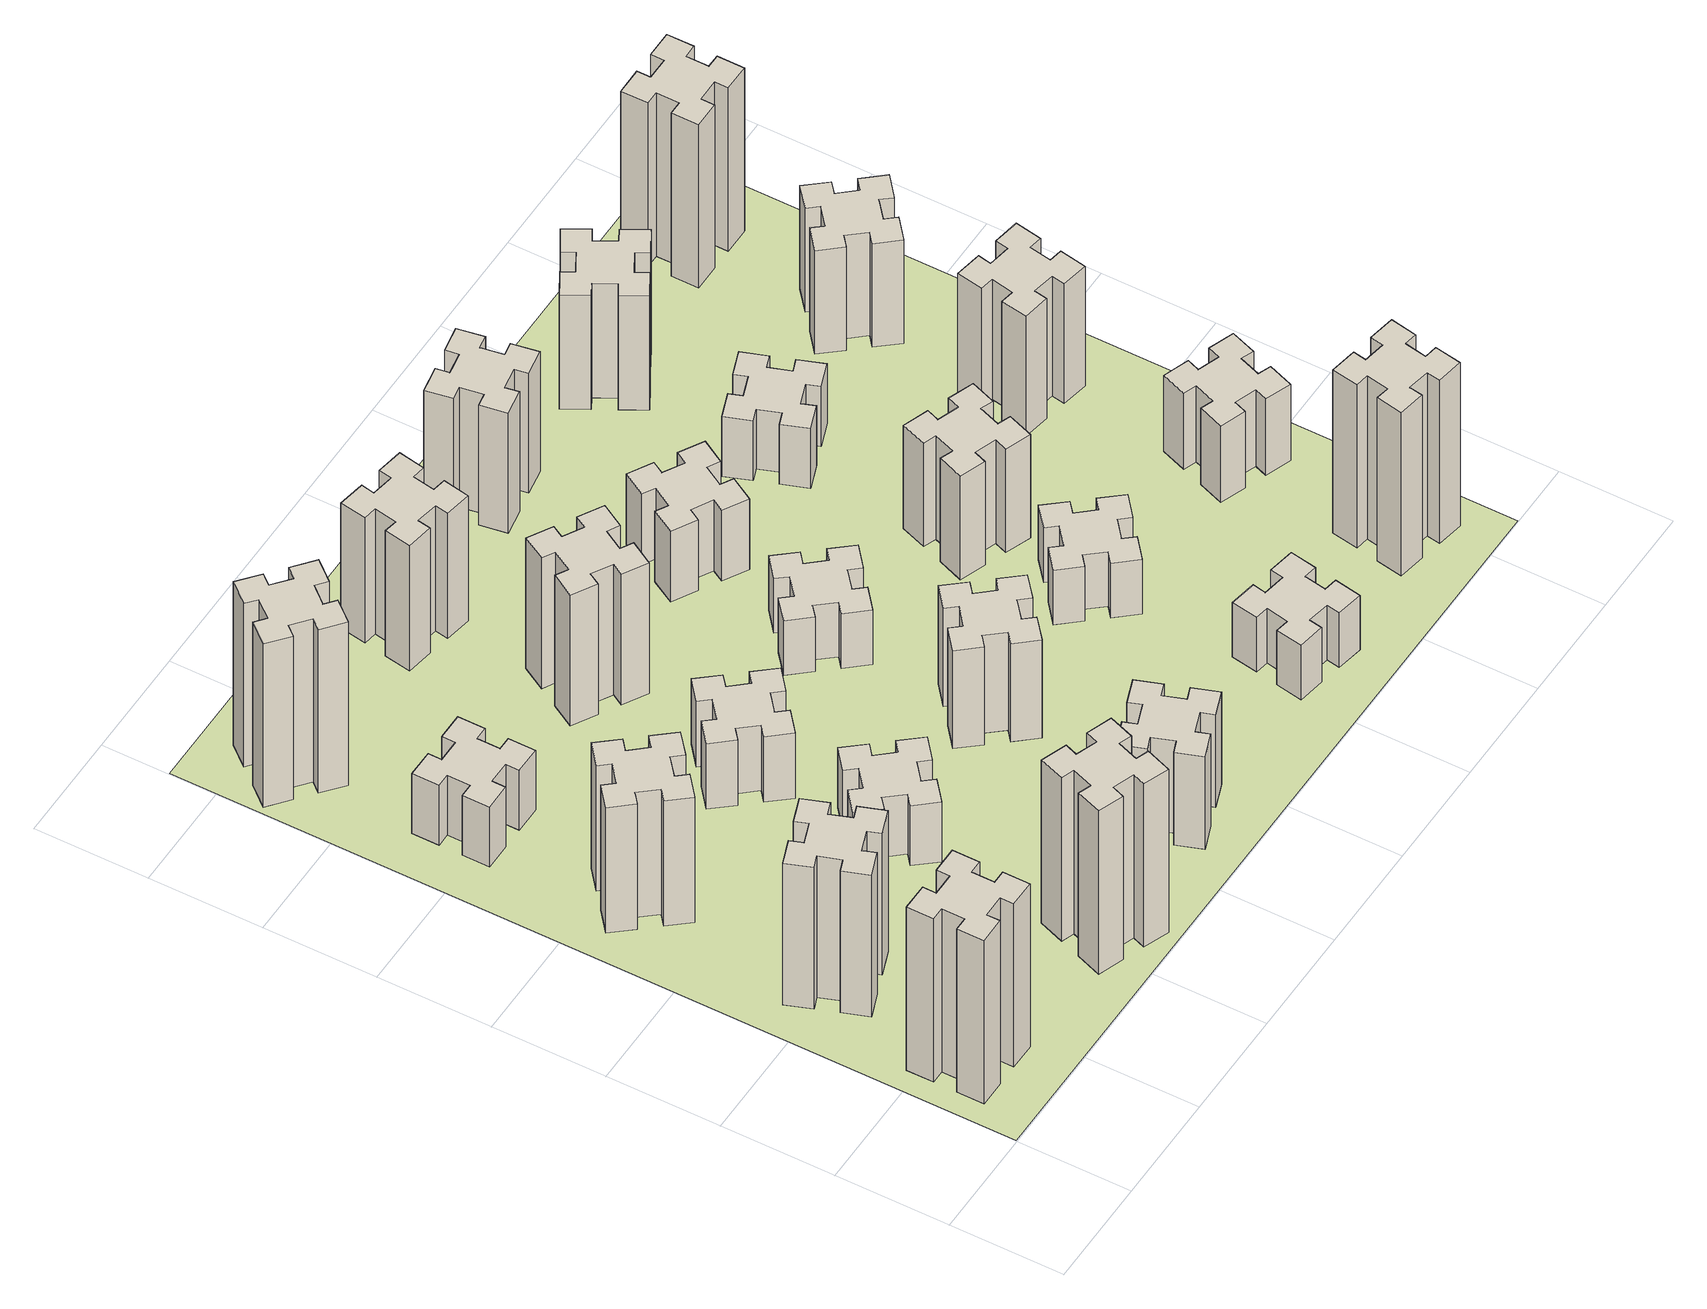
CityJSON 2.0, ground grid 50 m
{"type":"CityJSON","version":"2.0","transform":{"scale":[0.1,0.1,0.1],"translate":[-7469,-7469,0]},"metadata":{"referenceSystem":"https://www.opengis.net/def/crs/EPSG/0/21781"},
"CityObjects":{
"building1":{"type":"Building","attributes":{"class":"1000","function":"1000","usage":"1000","yearOfConstruction":2016,"roofType":"1000","measuredHeight":90,"storeysAboveGround":30,"storeysBelowGround":0},"geometry":[{"type":"Solid","lod":"1","boundaries":[[[[0,1,2,3,4,5,6,7,8,9,10,11,12,13,14,15,16,17,18,19]],[[17,16,20,21]],[[16,15,22,20]],[[15,14,23,22]],[[14,13,24,23]],[[13,12,25,24]],[[12,11,26,25]],[[11,10,27,26]],[[10,9,28,27]],[[9,8,29,28]],[[8,7,30,29]],[[7,6,31,30]],[[6,5,32,31]],[[5,4,33,32]],[[4,3,34,33]],[[3,2,35,34]],[[2,1,36,35]],[[1,0,37,36]],[[0,19,38,37]],[[19,18,39,38]],[[18,17,21,39]],[[24,25,26,27,28,29,30,31,32,33,34,35,36,37,38,39,21,20,22,23]]]]}]},
"building2":{"type":"Building","attributes":{"class":"1000","function":"1000","usage":"1000","yearOfConstruction":2016,"roofType":"1000","measuredHeight":78,"storeysAboveGround":30,"storeysBelowGround":0},"geometry":[{"type":"Solid","lod":"1","boundaries":[[[[40,41,42,43,44,45,46,47,48,49,50,51,52,53,54,55,56,57,58,59]],[[57,56,60,61]],[[56,55,62,60]],[[55,54,63,62]],[[54,53,64,63]],[[53,52,65,64]],[[52,51,66,65]],[[51,50,67,66]],[[50,49,68,67]],[[49,48,69,68]],[[48,47,70,69]],[[47,46,71,70]],[[46,45,72,71]],[[45,44,73,72]],[[44,43,74,73]],[[43,42,75,74]],[[42,41,76,75]],[[41,40,77,76]],[[40,59,78,77]],[[59,58,79,78]],[[58,57,61,79]],[[64,65,66,67,68,69,70,71,72,73,74,75,76,77,78,79,61,60,62,63]]]]}]},
"building3":{"type":"Building","attributes":{"class":"1000","function":"1000","usage":"1000","yearOfConstruction":2016,"roofType":"1000","measuredHeight":69,"storeysAboveGround":30,"storeysBelowGround":0},"geometry":[{"type":"Solid","lod":"1","boundaries":[[[[80,81,82,83,84,85,86,87,88,89,90,91,92,93,94,95,96,97,98,99]],[[97,96,100,101]],[[96,95,102,100]],[[95,94,103,102]],[[94,93,104,103]],[[93,92,105,104]],[[92,91,106,105]],[[91,90,107,106]],[[90,89,108,107]],[[89,88,109,108]],[[88,87,110,109]],[[87,86,111,110]],[[86,85,112,111]],[[85,84,113,112]],[[84,83,114,113]],[[83,82,115,114]],[[82,81,116,115]],[[81,80,117,116]],[[80,99,118,117]],[[99,98,119,118]],[[98,97,101,119]],[[104,105,106,107,108,109,110,111,112,113,114,115,116,117,118,119,101,100,102,103]]]]}]},
"building4":{"type":"Building","attributes":{"class":"1000","function":"1000","usage":"1000","yearOfConstruction":2016,"roofType":"1000","measuredHeight":33,"storeysAboveGround":30,"storeysBelowGround":0},"geometry":[{"type":"Solid","lod":"1","boundaries":[[[[120,121,122,123,124,125,126,127,128,129,130,131,132,133,134,135,136,137,138,139]],[[137,136,140,141]],[[136,135,142,140]],[[135,134,143,142]],[[134,133,144,143]],[[133,132,145,144]],[[132,131,146,145]],[[131,130,147,146]],[[130,129,148,147]],[[129,128,149,148]],[[128,127,150,149]],[[127,126,151,150]],[[126,125,152,151]],[[125,124,153,152]],[[124,123,154,153]],[[123,122,155,154]],[[122,121,156,155]],[[121,120,157,156]],[[120,139,158,157]],[[139,138,159,158]],[[138,137,141,159]],[[144,145,146,147,148,149,150,151,152,153,154,155,156,157,158,159,141,140,142,143]]]]}]},
"building5":{"type":"Building","attributes":{"class":"1000","function":"1000","usage":"1000","yearOfConstruction":2016,"roofType":"1000","measuredHeight":90,"storeysAboveGround":30,"storeysBelowGround":0},"geometry":[{"type":"Solid","lod":"1","boundaries":[[[[160,161,162,163,164,165,166,167,168,169,170,171,172,173,174,175,176,177,178,179]],[[177,176,180,181]],[[176,175,182,180]],[[175,174,183,182]],[[174,173,184,183]],[[173,172,185,184]],[[172,171,186,185]],[[171,170,187,186]],[[170,169,188,187]],[[169,168,189,188]],[[168,167,190,189]],[[167,166,191,190]],[[166,165,192,191]],[[165,164,193,192]],[[164,163,194,193]],[[163,162,195,194]],[[162,161,196,195]],[[161,160,197,196]],[[160,179,198,197]],[[179,178,199,198]],[[178,177,181,199]],[[184,185,186,187,188,189,190,191,192,193,194,195,196,197,198,199,181,180,182,183]]]]}]},
"building6":{"type":"Building","attributes":{"class":"1000","function":"1000","usage":"1000","yearOfConstruction":2016,"roofType":"1000","measuredHeight":90,"storeysAboveGround":30,"storeysBelowGround":0},"geometry":[{"type":"Solid","lod":"1","boundaries":[[[[200,201,202,203,204,205,206,207,208,209,210,211,212,213,214,215,216,217,218,219]],[[217,216,220,221]],[[216,215,222,220]],[[215,214,223,222]],[[214,213,224,223]],[[213,212,225,224]],[[212,211,226,225]],[[211,210,227,226]],[[210,209,228,227]],[[209,208,229,228]],[[208,207,230,229]],[[207,206,231,230]],[[206,205,232,231]],[[205,204,233,232]],[[204,203,234,233]],[[203,202,235,234]],[[202,201,236,235]],[[201,200,237,236]],[[200,219,238,237]],[[219,218,239,238]],[[218,217,221,239]],[[224,225,226,227,228,229,230,231,232,233,234,235,236,237,238,239,221,220,222,223]]]]}]},
"building7":{"type":"Building","attributes":{"class":"1000","function":"1000","usage":"1000","yearOfConstruction":2016,"roofType":"1000","measuredHeight":33,"storeysAboveGround":30,"storeysBelowGround":0},"geometry":[{"type":"Solid","lod":"1","boundaries":[[[[240,241,242,243,244,245,246,247,248,249,250,251,252,253,254,255,256,257,258,259]],[[257,256,260,261]],[[256,255,262,260]],[[255,254,263,262]],[[254,253,264,263]],[[253,252,265,264]],[[252,251,266,265]],[[251,250,267,266]],[[250,249,268,267]],[[249,248,269,268]],[[248,247,270,269]],[[247,246,271,270]],[[246,245,272,271]],[[245,244,273,272]],[[244,243,274,273]],[[243,242,275,274]],[[242,241,276,275]],[[241,240,277,276]],[[240,259,278,277]],[[259,258,279,278]],[[258,257,261,279]],[[264,265,266,267,268,269,270,271,272,273,274,275,276,277,278,279,261,260,262,263]]]]}]},
"building8":{"type":"Building","attributes":{"class":"1000","function":"1000","usage":"1000","yearOfConstruction":2016,"roofType":"1000","measuredHeight":36,"storeysAboveGround":30,"storeysBelowGround":0},"geometry":[{"type":"Solid","lod":"1","boundaries":[[[[280,281,282,283,284,285,286,287,288,289,290,291,292,293,294,295,296,297,298,299]],[[297,296,300,301]],[[296,295,302,300]],[[295,294,303,302]],[[294,293,304,303]],[[293,292,305,304]],[[292,291,306,305]],[[291,290,307,306]],[[290,289,308,307]],[[289,288,309,308]],[[288,287,310,309]],[[287,286,311,310]],[[286,285,312,311]],[[285,284,313,312]],[[284,283,314,313]],[[283,282,315,314]],[[282,281,316,315]],[[281,280,317,316]],[[280,299,318,317]],[[299,298,319,318]],[[298,297,301,319]],[[304,305,306,307,308,309,310,311,312,313,314,315,316,317,318,319,301,300,302,303]]]]}]},
"building9":{"type":"Building","attributes":{"class":"1000","function":"1000","usage":"1000","yearOfConstruction":2016,"roofType":"1000","measuredHeight":51,"storeysAboveGround":30,"storeysBelowGround":0},"geometry":[{"type":"Solid","lod":"1","boundaries":[[[[320,321,322,323,324,325,326,327,328,329,330,331,332,333,334,335,336,337,338,339]],[[337,336,340,341]],[[336,335,342,340]],[[335,334,343,342]],[[334,333,344,343]],[[333,332,345,344]],[[332,331,346,345]],[[331,330,347,346]],[[330,329,348,347]],[[329,328,349,348]],[[328,327,350,349]],[[327,326,351,350]],[[326,325,352,351]],[[325,324,353,352]],[[324,323,354,353]],[[323,322,355,354]],[[322,321,356,355]],[[321,320,357,356]],[[320,339,358,357]],[[339,338,359,358]],[[338,337,341,359]],[[344,345,346,347,348,349,350,351,352,353,354,355,356,357,358,359,341,340,342,343]]]]}]},
"building10":{"type":"Building","attributes":{"class":"1000","function":"1000","usage":"1000","yearOfConstruction":2016,"roofType":"1000","measuredHeight":72,"storeysAboveGround":30,"storeysBelowGround":0},"geometry":[{"type":"Solid","lod":"1","boundaries":[[[[360,361,362,363,364,365,366,367,368,369,370,371,372,373,374,375,376,377,378,379]],[[377,376,380,381]],[[376,375,382,380]],[[375,374,383,382]],[[374,373,384,383]],[[373,372,385,384]],[[372,371,386,385]],[[371,370,387,386]],[[370,369,388,387]],[[369,368,389,388]],[[368,367,390,389]],[[367,366,391,390]],[[366,365,392,391]],[[365,364,393,392]],[[364,363,394,393]],[[363,362,395,394]],[[362,361,396,395]],[[361,360,397,396]],[[360,379,398,397]],[[379,378,399,398]],[[378,377,381,399]],[[384,385,386,387,388,389,390,391,392,393,394,395,396,397,398,399,381,380,382,383]]]]}]},
"building11":{"type":"Building","attributes":{"class":"1000","function":"1000","usage":"1000","yearOfConstruction":2016,"roofType":"1000","measuredHeight":69,"storeysAboveGround":30,"storeysBelowGround":0},"geometry":[{"type":"Solid","lod":"1","boundaries":[[[[400,401,402,403,404,405,406,407,408,409,410,411,412,413,414,415,416,417,418,419]],[[417,416,420,421]],[[416,415,422,420]],[[415,414,423,422]],[[414,413,424,423]],[[413,412,425,424]],[[412,411,426,425]],[[411,410,427,426]],[[410,409,428,427]],[[409,408,429,428]],[[408,407,430,429]],[[407,406,431,430]],[[406,405,432,431]],[[405,404,433,432]],[[404,403,434,433]],[[403,402,435,434]],[[402,401,436,435]],[[401,400,437,436]],[[400,419,438,437]],[[419,418,439,438]],[[418,417,421,439]],[[424,425,426,427,428,429,430,431,432,433,434,435,436,437,438,439,421,420,422,423]]]]}]},
"building12":{"type":"Building","attributes":{"class":"1000","function":"1000","usage":"1000","yearOfConstruction":2016,"roofType":"1000","measuredHeight":54,"storeysAboveGround":30,"storeysBelowGround":0},"geometry":[{"type":"Solid","lod":"1","boundaries":[[[[440,441,442,443,444,445,446,447,448,449,450,451,452,453,454,455,456,457,458,459]],[[457,456,460,461]],[[456,455,462,460]],[[455,454,463,462]],[[454,453,464,463]],[[453,452,465,464]],[[452,451,466,465]],[[451,450,467,466]],[[450,449,468,467]],[[449,448,469,468]],[[448,447,470,469]],[[447,446,471,470]],[[446,445,472,471]],[[445,444,473,472]],[[444,443,474,473]],[[443,442,475,474]],[[442,441,476,475]],[[441,440,477,476]],[[440,459,478,477]],[[459,458,479,478]],[[458,457,461,479]],[[464,465,466,467,468,469,470,471,472,473,474,475,476,477,478,479,461,460,462,463]]]]}]},
"building13":{"type":"Building","attributes":{"class":"1000","function":"1000","usage":"1000","yearOfConstruction":2016,"roofType":"1000","measuredHeight":30,"storeysAboveGround":30,"storeysBelowGround":0},"geometry":[{"type":"Solid","lod":"1","boundaries":[[[[480,481,482,483,484,485,486,487,488,489,490,491,492,493,494,495,496,497,498,499]],[[497,496,500,501]],[[496,495,502,500]],[[495,494,503,502]],[[494,493,504,503]],[[493,492,505,504]],[[492,491,506,505]],[[491,490,507,506]],[[490,489,508,507]],[[489,488,509,508]],[[488,487,510,509]],[[487,486,511,510]],[[486,485,512,511]],[[485,484,513,512]],[[484,483,514,513]],[[483,482,515,514]],[[482,481,516,515]],[[481,480,517,516]],[[480,499,518,517]],[[499,498,519,518]],[[498,497,501,519]],[[504,505,506,507,508,509,510,511,512,513,514,515,516,517,518,519,501,500,502,503]]]]}]},
"building14":{"type":"Building","attributes":{"class":"1000","function":"1000","usage":"1000","yearOfConstruction":2016,"roofType":"1000","measuredHeight":39,"storeysAboveGround":30,"storeysBelowGround":0},"geometry":[{"type":"Solid","lod":"1","boundaries":[[[[520,521,522,523,524,525,526,527,528,529,530,531,532,533,534,535,536,537,538,539]],[[537,536,540,541]],[[536,535,542,540]],[[535,534,543,542]],[[534,533,544,543]],[[533,532,545,544]],[[532,531,546,545]],[[531,530,547,546]],[[530,529,548,547]],[[529,528,549,548]],[[528,527,550,549]],[[527,526,551,550]],[[526,525,552,551]],[[525,524,553,552]],[[524,523,554,553]],[[523,522,555,554]],[[522,521,556,555]],[[521,520,557,556]],[[520,539,558,557]],[[539,538,559,558]],[[538,537,541,559]],[[544,545,546,547,548,549,550,551,552,553,554,555,556,557,558,559,541,540,542,543]]]]}]},
"building15":{"type":"Building","attributes":{"class":"1000","function":"1000","usage":"1000","yearOfConstruction":2016,"roofType":"1000","measuredHeight":30,"storeysAboveGround":30,"storeysBelowGround":0},"geometry":[{"type":"Solid","lod":"1","boundaries":[[[[560,561,562,563,564,565,566,567,568,569,570,571,572,573,574,575,576,577,578,579]],[[577,576,580,581]],[[576,575,582,580]],[[575,574,583,582]],[[574,573,584,583]],[[573,572,585,584]],[[572,571,586,585]],[[571,570,587,586]],[[570,569,588,587]],[[569,568,589,588]],[[568,567,590,589]],[[567,566,591,590]],[[566,565,592,591]],[[565,564,593,592]],[[564,563,594,593]],[[563,562,595,594]],[[562,561,596,595]],[[561,560,597,596]],[[560,579,598,597]],[[579,578,599,598]],[[578,577,581,599]],[[584,585,586,587,588,589,590,591,592,593,594,595,596,597,598,599,581,580,582,583]]]]}]},
"building16":{"type":"Building","attributes":{"class":"1000","function":"1000","usage":"1000","yearOfConstruction":2016,"roofType":"1000","measuredHeight":66,"storeysAboveGround":30,"storeysBelowGround":0},"geometry":[{"type":"Solid","lod":"1","boundaries":[[[[600,601,602,603,604,605,606,607,608,609,610,611,612,613,614,615,616,617,618,619]],[[617,616,620,621]],[[616,615,622,620]],[[615,614,623,622]],[[614,613,624,623]],[[613,612,625,624]],[[612,611,626,625]],[[611,610,627,626]],[[610,609,628,627]],[[609,608,629,628]],[[608,607,630,629]],[[607,606,631,630]],[[606,605,632,631]],[[605,604,633,632]],[[604,603,634,633]],[[603,602,635,634]],[[602,601,636,635]],[[601,600,637,636]],[[600,619,638,637]],[[619,618,639,638]],[[618,617,621,639]],[[624,625,626,627,628,629,630,631,632,633,634,635,636,637,638,639,621,620,622,623]]]]}]},
"building17":{"type":"Building","attributes":{"class":"1000","function":"1000","usage":"1000","yearOfConstruction":2016,"roofType":"1000","measuredHeight":30,"storeysAboveGround":30,"storeysBelowGround":0},"geometry":[{"type":"Solid","lod":"1","boundaries":[[[[640,641,642,643,644,645,646,647,648,649,650,651,652,653,654,655,656,657,658,659]],[[657,656,660,661]],[[656,655,662,660]],[[655,654,663,662]],[[654,653,664,663]],[[653,652,665,664]],[[652,651,666,665]],[[651,650,667,666]],[[650,649,668,667]],[[649,648,669,668]],[[648,647,670,669]],[[647,646,671,670]],[[646,645,672,671]],[[645,644,673,672]],[[644,643,674,673]],[[643,642,675,674]],[[642,641,676,675]],[[641,640,677,676]],[[640,659,678,677]],[[659,658,679,678]],[[658,657,661,679]],[[664,665,666,667,668,669,670,671,672,673,674,675,676,677,678,679,661,660,662,663]]]]}]},
"building18":{"type":"Building","attributes":{"class":"1000","function":"1000","usage":"1000","yearOfConstruction":2016,"roofType":"1000","measuredHeight":57,"storeysAboveGround":30,"storeysBelowGround":0},"geometry":[{"type":"Solid","lod":"1","boundaries":[[[[680,681,682,683,684,685,686,687,688,689,690,691,692,693,694,695,696,697,698,699]],[[697,696,700,701]],[[696,695,702,700]],[[695,694,703,702]],[[694,693,704,703]],[[693,692,705,704]],[[692,691,706,705]],[[691,690,707,706]],[[690,689,708,707]],[[689,688,709,708]],[[688,687,710,709]],[[687,686,711,710]],[[686,685,712,711]],[[685,684,713,712]],[[684,683,714,713]],[[683,682,715,714]],[[682,681,716,715]],[[681,680,717,716]],[[680,699,718,717]],[[699,698,719,718]],[[698,697,701,719]],[[704,705,706,707,708,709,710,711,712,713,714,715,716,717,718,719,701,700,702,703]]]]}]},
"building19":{"type":"Building","attributes":{"class":"1000","function":"1000","usage":"1000","yearOfConstruction":2016,"roofType":"1000","measuredHeight":33,"storeysAboveGround":30,"storeysBelowGround":0},"geometry":[{"type":"Solid","lod":"1","boundaries":[[[[720,721,722,723,724,725,726,727,728,729,730,731,732,733,734,735,736,737,738,739]],[[737,736,740,741]],[[736,735,742,740]],[[735,734,743,742]],[[734,733,744,743]],[[733,732,745,744]],[[732,731,746,745]],[[731,730,747,746]],[[730,729,748,747]],[[729,728,749,748]],[[728,727,750,749]],[[727,726,751,750]],[[726,725,752,751]],[[725,724,753,752]],[[724,723,754,753]],[[723,722,755,754]],[[722,721,756,755]],[[721,720,757,756]],[[720,739,758,757]],[[739,738,759,758]],[[738,737,741,759]],[[744,745,746,747,748,749,750,751,752,753,754,755,756,757,758,759,741,740,742,743]]]]}]},
"building20":{"type":"Building","attributes":{"class":"1000","function":"1000","usage":"1000","yearOfConstruction":2016,"roofType":"1000","measuredHeight":90,"storeysAboveGround":30,"storeysBelowGround":0},"geometry":[{"type":"Solid","lod":"1","boundaries":[[[[760,761,762,763,764,765,766,767,768,769,770,771,772,773,774,775,776,777,778,779]],[[777,776,780,781]],[[776,775,782,780]],[[775,774,783,782]],[[774,773,784,783]],[[773,772,785,784]],[[772,771,786,785]],[[771,770,787,786]],[[770,769,788,787]],[[769,768,789,788]],[[768,767,790,789]],[[767,766,791,790]],[[766,765,792,791]],[[765,764,793,792]],[[764,763,794,793]],[[763,762,795,794]],[[762,761,796,795]],[[761,760,797,796]],[[760,779,798,797]],[[779,778,799,798]],[[778,777,781,799]],[[784,785,786,787,788,789,790,791,792,793,794,795,796,797,798,799,781,780,782,783]]]]}]},
"building21":{"type":"Building","attributes":{"class":"1000","function":"1000","usage":"1000","yearOfConstruction":2016,"roofType":"1000","measuredHeight":63,"storeysAboveGround":30,"storeysBelowGround":0},"geometry":[{"type":"Solid","lod":"1","boundaries":[[[[800,801,802,803,804,805,806,807,808,809,810,811,812,813,814,815,816,817,818,819]],[[817,816,820,821]],[[816,815,822,820]],[[815,814,823,822]],[[814,813,824,823]],[[813,812,825,824]],[[812,811,826,825]],[[811,810,827,826]],[[810,809,828,827]],[[809,808,829,828]],[[808,807,830,829]],[[807,806,831,830]],[[806,805,832,831]],[[805,804,833,832]],[[804,803,834,833]],[[803,802,835,834]],[[802,801,836,835]],[[801,800,837,836]],[[800,819,838,837]],[[819,818,839,838]],[[818,817,821,839]],[[824,825,826,827,828,829,830,831,832,833,834,835,836,837,838,839,821,820,822,823]]]]}]},
"building22":{"type":"Building","attributes":{"class":"1000","function":"1000","usage":"1000","yearOfConstruction":2016,"roofType":"1000","measuredHeight":42,"storeysAboveGround":30,"storeysBelowGround":0},"geometry":[{"type":"Solid","lod":"1","boundaries":[[[[840,841,842,843,844,845,846,847,848,849,850,851,852,853,854,855,856,857,858,859]],[[857,856,860,861]],[[856,855,862,860]],[[855,854,863,862]],[[854,853,864,863]],[[853,852,865,864]],[[852,851,866,865]],[[851,850,867,866]],[[850,849,868,867]],[[849,848,869,868]],[[848,847,870,869]],[[847,846,871,870]],[[846,845,872,871]],[[845,844,873,872]],[[844,843,874,873]],[[843,842,875,874]],[[842,841,876,875]],[[841,840,877,876]],[[840,859,878,877]],[[859,858,879,878]],[[858,857,861,879]],[[864,865,866,867,868,869,870,871,872,873,874,875,876,877,878,879,861,860,862,863]]]]}]},
"building23":{"type":"Building","attributes":{"class":"1000","function":"1000","usage":"1000","yearOfConstruction":2016,"roofType":"1000","measuredHeight":66,"storeysAboveGround":30,"storeysBelowGround":0},"geometry":[{"type":"Solid","lod":"1","boundaries":[[[[880,881,882,883,884,885,886,887,888,889,890,891,892,893,894,895,896,897,898,899]],[[897,896,900,901]],[[896,895,902,900]],[[895,894,903,902]],[[894,893,904,903]],[[893,892,905,904]],[[892,891,906,905]],[[891,890,907,906]],[[890,889,908,907]],[[889,888,909,908]],[[888,887,910,909]],[[887,886,911,910]],[[886,885,912,911]],[[885,884,913,912]],[[884,883,914,913]],[[883,882,915,914]],[[882,881,916,915]],[[881,880,917,916]],[[880,899,918,917]],[[899,898,919,918]],[[898,897,901,919]],[[904,905,906,907,908,909,910,911,912,913,914,915,916,917,918,919,901,900,902,903]]]]}]},
"building24":{"type":"Building","attributes":{"class":"1000","function":"1000","usage":"1000","yearOfConstruction":2016,"roofType":"1000","measuredHeight":57,"storeysAboveGround":30,"storeysBelowGround":0},"geometry":[{"type":"Solid","lod":"1","boundaries":[[[[920,921,922,923,924,925,926,927,928,929,930,931,932,933,934,935,936,937,938,939]],[[937,936,940,941]],[[936,935,942,940]],[[935,934,943,942]],[[934,933,944,943]],[[933,932,945,944]],[[932,931,946,945]],[[931,930,947,946]],[[930,929,948,947]],[[929,928,949,948]],[[928,927,950,949]],[[927,926,951,950]],[[926,925,952,951]],[[925,924,953,952]],[[924,923,954,953]],[[923,922,955,954]],[[922,921,956,955]],[[921,920,957,956]],[[920,939,958,957]],[[939,938,959,958]],[[938,937,941,959]],[[944,945,946,947,948,949,950,951,952,953,954,955,956,957,958,959,941,940,942,943]]]]}]},
"building25":{"type":"Building","attributes":{"class":"1000","function":"1000","usage":"1000","yearOfConstruction":2016,"roofType":"1000","measuredHeight":90,"storeysAboveGround":30,"storeysBelowGround":0},"geometry":[{"type":"Solid","lod":"1","boundaries":[[[[960,961,962,963,964,965,966,967,968,969,970,971,972,973,974,975,976,977,978,979]],[[977,976,980,981]],[[976,975,982,980]],[[975,974,983,982]],[[974,973,984,983]],[[973,972,985,984]],[[972,971,986,985]],[[971,970,987,986]],[[970,969,988,987]],[[969,968,989,988]],[[968,967,990,989]],[[967,966,991,990]],[[966,965,992,991]],[[965,964,993,992]],[[964,963,994,993]],[[963,962,995,994]],[[962,961,996,995]],[[961,960,997,996]],[[960,979,998,997]],[[979,978,999,998]],[[978,977,981,999]],[[984,985,986,987,988,989,990,991,992,993,994,995,996,997,998,999,981,980,982,983]]]]}]},
"landuse1":{"type":"LandUse","attributes":{"name":"plot1","function":"1010"},"geometry":[{"type":"MultiSurface","lod":"1","boundaries":[[[1000,1001,1002,1003]]]}]}
},
"vertices":[
[165,425,0],[165,325,0],[105,325,0],[105,205,0],[225,205,0],[225,265,0],[325,265,0],[325,205,0],[445,205,0],[445,325,0],[385,325,0],[385,425,0],[445,425,0],[445,545,0],[325,545,0],[325,485,0],[225,485,0],[225,545,0],[105,545,0],[105,425,0],[225,485,900],[225,545,900],[325,485,900],[325,545,900],[445,545,900],[445,425,900],[385,425,900],[385,325,900],[445,325,900],[445,205,900],[325,205,900],[325,265,900],[225,265,900],[225,205,900],[105,205,900],[105,325,900],[165,325,900],[165,425,900],[105,425,900],[105,545,900],
[255,1025,0],[289,931,0],[233,910,0],[274,797,0],[387,839,0],[366,895,0],[460,929,0],[480,873,0],[593,914,0],[552,1027,0],[496,1006,0],[462,1100,0],[518,1120,0],[477,1233,0],[364,1192,0],[385,1136,0],[291,1102,0],[270,1158,0],[157,1117,0],[199,1004,0],[291,1102,780],[270,1158,780],[385,1136,780],[364,1192,780],[477,1233,780],[518,1120,780],[462,1100,780],[496,1006,780],[552,1027,780],[593,914,780],[480,873,780],[460,929,780],[366,895,780],[387,839,780],[274,797,780],[233,910,780],[289,931,780],[255,1025,780],[199,1004,780],[157,1117,780],
[492,1888,0],[427,1964,0],[473,2003,0],[396,2095,0],[304,2018,0],[343,1972,0],[266,1907,0],[228,1953,0],[136,1876,0],[213,1784,0],[259,1823,0],[323,1746,0],[277,1708,0],[354,1616,0],[446,1693,0],[408,1739,0],[484,1803,0],[523,1757,0],[615,1834,0],[538,1926,0],[484,1803,690],[523,1757,690],[408,1739,690],[446,1693,690],[354,1616,690],[277,1708,690],[323,1746,690],[259,1823,690],[213,1784,690],[136,1876,690],[228,1953,690],[266,1907,690],[343,1972,690],[304,2018,690],[396,2095,690],[473,2003,690],[427,1964,690],[492,1888,690],[538,1926,690],[615,1834,690],
[485,2545,0],[485,2645,0],[545,2645,0],[545,2765,0],[425,2765,0],[425,2705,0],[325,2705,0],[325,2765,0],[205,2765,0],[205,2645,0],[265,2645,0],[265,2545,0],[205,2545,0],[205,2425,0],[325,2425,0],[325,2485,0],[425,2485,0],[425,2425,0],[545,2425,0],[545,2545,0],[425,2485,330],[425,2425,330],[325,2485,330],[325,2425,330],[205,2425,330],[205,2545,330],[265,2545,330],[265,2645,330],[205,2645,330],[205,2765,330],[325,2765,330],[325,2705,330],[425,2705,330],[425,2765,330],[545,2765,330],[545,2645,330],[485,2645,330],[485,2545,330],[545,2545,330],[545,2425,330],
[1029,360,0],[995,266,0],[939,287,0],[897,174,0],[1010,133,0],[1031,189,0],[1125,155,0],[1104,99,0],[1217,57,0],[1258,170,0],[1202,191,0],[1236,285,0],[1292,264,0],[1333,377,0],[1220,418,0],[1200,362,0],[1106,396,0],[1127,452,0],[1014,493,0],[973,380,0],[1106,396,900],[1127,452,900],[1200,362,900],[1220,418,900],[1333,377,900],[1292,264,900],[1236,285,900],[1202,191,900],[1258,170,900],[1217,57,900],[1104,99,900],[1125,155,900],[1031,189,900],[1010,133,900],[897,174,900],[939,287,900],[995,266,900],[1029,360,900],[973,380,900],[1014,493,900],
[384,3387,0],[308,3452,0],[346,3498,0],[254,3575,0],[177,3483,0],[223,3444,0],[159,3368,0],[113,3406,0],[36,3314,0],[128,3237,0],[166,3283,0],[243,3219,0],[204,3173,0],[296,3096,0],[373,3188,0],[327,3226,0],[392,3303,0],[438,3264,0],[515,3356,0],[423,3433,0],[392,3303,900],[438,3264,900],[327,3226,900],[373,3188,900],[296,3096,900],[204,3173,900],[243,3219,900],[166,3283,900],[128,3237,900],[36,3314,900],[113,3406,900],[159,3368,900],[223,3444,900],[177,3483,900],[254,3575,900],[346,3498,900],[308,3452,900],[384,3387,900],[423,3433,900],[515,3356,900],
[1083,1332,0],[1006,1267,0],[968,1313,0],[876,1236,0],[953,1144,0],[999,1183,0],[1063,1106,0],[1017,1068,0],[1094,976,0],[1186,1053,0],[1148,1099,0],[1224,1163,0],[1263,1117,0],[1355,1194,0],[1278,1286,0],[1232,1248,0],[1167,1324,0],[1213,1363,0],[1136,1455,0],[1044,1378,0],[1167,1324,330],[1213,1363,330],[1232,1248,330],[1278,1286,330],[1355,1194,330],[1263,1117,330],[1224,1163,330],[1148,1099,330],[1186,1053,330],[1094,976,330],[1017,1068,330],[1063,1106,330],[999,1183,330],[953,1144,330],[876,1236,330],[968,1313,330],[1006,1267,330],[1083,1332,330],[1044,1378,330],[1136,1455,330],
[1083,1972,0],[1006,1907,0],[968,1953,0],[876,1876,0],[953,1784,0],[999,1823,0],[1063,1746,0],[1017,1708,0],[1094,1616,0],[1186,1693,0],[1148,1739,0],[1224,1803,0],[1263,1757,0],[1355,1834,0],[1278,1926,0],[1232,1888,0],[1167,1964,0],[1213,2003,0],[1136,2095,0],[1044,2018,0],[1167,1964,360],[1213,2003,360],[1232,1888,360],[1278,1926,360],[1355,1834,360],[1263,1757,360],[1224,1803,360],[1148,1739,360],[1186,1693,360],[1094,1616,360],[1017,1708,360],[1063,1746,360],[999,1823,360],[953,1784,360],[876,1876,360],[968,1953,360],[1006,1907,360],[1083,1972,360],[1044,2018,360],[1136,2095,360],
[1765,496,0],[1671,462,0],[1650,518,0],[1537,477,0],[1579,364,0],[1635,385,0],[1669,291,0],[1613,270,0],[1654,157,0],[1767,199,0],[1746,255,0],[1840,289,0],[1860,233,0],[1973,274,0],[1932,387,0],[1876,366,0],[1842,460,0],[1898,480,0],[1857,593,0],[1744,552,0],[1842,460,510],[1898,480,510],[1876,366,510],[1932,387,510],[1973,274,510],[1860,233,510],[1840,289,510],[1746,255,510],[1767,199,510],[1654,157,510],[1613,270,510],[1669,291,510],[1635,385,510],[1579,364,510],[1537,477,510],[1650,518,510],[1671,462,510],[1765,496,510],[1744,552,510],[1857,593,510],
[1314,2666,0],[1227,2716,0],[1257,2768,0],[1153,2828,0],[1093,2724,0],[1145,2694,0],[1095,2607,0],[1043,2637,0],[983,2533,0],[1087,2473,0],[1117,2525,0],[1204,2475,0],[1174,2423,0],[1278,2363,0],[1338,2467,0],[1286,2497,0],[1336,2584,0],[1388,2554,0],[1448,2658,0],[1344,2718,0],[1336,2584,720],[1388,2554,720],[1286,2497,720],[1338,2467,720],[1278,2363,720],[1174,2423,720],[1204,2475,720],[1117,2525,720],[1087,2473,720],[983,2533,720],[1043,2637,720],[1095,2607,720],[1145,2694,720],[1093,2724,720],[1153,2828,720],[1257,2768,720],[1227,2716,720],[1314,2666,720],[1344,2718,720],[1448,2658,720],
[1016,3404,0],[998,3305,0],[939,3316,0],[918,3197,0],[1037,3177,0],[1047,3236,0],[1145,3218,0],[1135,3159,0],[1253,3138,0],[1274,3257,0],[1215,3267,0],[1232,3365,0],[1291,3355,0],[1312,3473,0],[1194,3494,0],[1184,3435,0],[1085,3452,0],[1096,3511,0],[977,3532,0],[957,3414,0],[1085,3452,690],[1096,3511,690],[1184,3435,690],[1194,3494,690],[1312,3473,690],[1291,3355,690],[1232,3365,690],[1215,3267,690],[1274,3257,690],[1253,3138,690],[1135,3159,690],[1145,3218,690],[1047,3236,690],[1037,3177,690],[918,3197,690],[939,3316,690],[998,3305,690],[1016,3404,690],[957,3414,690],[977,3532,690],
[1823,1332,0],[1746,1267,0],[1708,1313,0],[1616,1236,0],[1693,1144,0],[1739,1183,0],[1803,1106,0],[1757,1068,0],[1834,976,0],[1926,1053,0],[1888,1099,0],[1964,1163,0],[2003,1117,0],[2095,1194,0],[2018,1286,0],[1972,1248,0],[1907,1324,0],[1953,1363,0],[1876,1455,0],[1784,1378,0],[1907,1324,540],[1953,1363,540],[1972,1248,540],[2018,1286,540],[2095,1194,540],[2003,1117,540],[1964,1163,540],[1888,1099,540],[1926,1053,540],[1834,976,540],[1757,1068,540],[1803,1106,540],[1739,1183,540],[1693,1144,540],[1616,1236,540],[1708,1313,540],[1746,1267,540],[1823,1332,540],[1784,1378,540],[1876,1455,540],
[1972,1988,0],[1907,2064,0],[1953,2103,0],[1876,2195,0],[1784,2118,0],[1823,2072,0],[1746,2007,0],[1708,2053,0],[1616,1976,0],[1693,1884,0],[1739,1923,0],[1803,1846,0],[1757,1808,0],[1834,1716,0],[1926,1793,0],[1888,1839,0],[1964,1903,0],[2003,1857,0],[2095,1934,0],[2018,2026,0],[1964,1903,300],[2003,1857,300],[1888,1839,300],[1926,1793,300],[1834,1716,300],[1757,1808,300],[1803,1846,300],[1739,1923,300],[1693,1884,300],[1616,1976,300],[1708,2053,300],[1746,2007,300],[1823,2072,300],[1784,2118,300],[1876,2195,300],[1953,2103,300],[1907,2064,300],[1972,1988,300],[2018,2026,300],[2095,1934,300],
[2026,2497,0],[2076,2584,0],[2128,2554,0],[2188,2658,0],[2084,2718,0],[2054,2666,0],[1967,2716,0],[1997,2768,0],[1893,2828,0],[1833,2724,0],[1885,2694,0],[1835,2607,0],[1783,2637,0],[1723,2533,0],[1827,2473,0],[1857,2525,0],[1944,2475,0],[1914,2423,0],[2018,2363,0],[2078,2467,0],[1944,2475,390],[1914,2423,390],[1857,2525,390],[1827,2473,390],[1723,2533,390],[1783,2637,390],[1835,2607,390],[1885,2694,390],[1833,2724,390],[1893,2828,390],[1997,2768,390],[1967,2716,390],[2054,2666,390],[2084,2718,390],[2188,2658,390],[2128,2554,390],[2076,2584,390],[2026,2497,390],[2078,2467,390],[2018,2363,390],
[2596,444,0],[2578,345,0],[2519,356,0],[2498,237,0],[2617,217,0],[2627,276,0],[2725,258,0],[2715,199,0],[2833,178,0],[2854,297,0],[2795,307,0],[2812,405,0],[2871,395,0],[2892,513,0],[2774,534,0],[2764,475,0],[2665,492,0],[2676,551,0],[2557,572,0],[2537,454,0],[2665,492,300],[2676,551,300],[2764,475,300],[2774,534,300],[2892,513,300],[2871,395,300],[2812,405,300],[2795,307,300],[2854,297,300],[2833,178,300],[2715,199,300],[2725,258,300],[2627,276,300],[2617,217,300],[2498,237,300],[2519,356,300],[2578,345,300],[2596,444,300],[2537,454,300],[2557,572,300],
[1738,3465,0],[1756,3367,0],[1697,3357,0],[1717,3238,0],[1836,3259,0],[1825,3318,0],[1924,3336,0],[1934,3277,0],[2052,3297,0],[2031,3416,0],[1972,3405,0],[1955,3504,0],[2014,3514,0],[1993,3632,0],[1875,3611,0],[1885,3552,0],[1787,3535,0],[1777,3594,0],[1658,3573,0],[1679,3455,0],[1787,3535,660],[1777,3594,660],[1885,3552,660],[1875,3611,660],[1993,3632,660],[2014,3514,660],[1955,3504,660],[1972,3405,660],[2031,3416,660],[2052,3297,660],[1934,3277,660],[1924,3336,660],[1825,3318,660],[1836,3259,660],[1717,3238,660],[1697,3357,660],[1756,3367,660],[1738,3465,660],[1679,3455,660],[1658,3573,660],
[2628,1099,0],[2704,1163,0],[2743,1117,0],[2835,1194,0],[2758,1286,0],[2712,1248,0],[2647,1324,0],[2693,1363,0],[2616,1455,0],[2524,1378,0],[2563,1332,0],[2486,1267,0],[2448,1313,0],[2356,1236,0],[2433,1144,0],[2479,1183,0],[2543,1106,0],[2497,1068,0],[2574,976,0],[2666,1053,0],[2543,1106,300],[2497,1068,300],[2479,1183,300],[2433,1144,300],[2356,1236,300],[2448,1313,300],[2486,1267,300],[2563,1332,300],[2524,1378,300],[2616,1455,300],[2693,1363,300],[2647,1324,300],[2712,1248,300],[2758,1286,300],[2835,1194,300],[2743,1117,300],[2704,1163,300],[2628,1099,300],[2666,1053,300],[2574,976,300],
[2682,1671,0],[2716,1765,0],[2772,1744,0],[2813,1857,0],[2700,1898,0],[2680,1842,0],[2586,1876,0],[2607,1932,0],[2494,1973,0],[2453,1860,0],[2509,1840,0],[2475,1746,0],[2419,1767,0],[2377,1654,0],[2490,1613,0],[2511,1669,0],[2605,1635,0],[2584,1579,0],[2697,1537,0],[2738,1650,0],[2605,1635,570],[2584,1579,570],[2511,1669,570],[2490,1613,570],[2377,1654,570],[2419,1767,570],[2475,1746,570],[2509,1840,570],[2453,1860,570],[2494,1973,570],[2607,1932,570],[2586,1876,570],[2680,1842,570],[2700,1898,570],[2813,1857,570],[2772,1744,570],[2716,1765,570],[2682,1671,570],[2738,1650,570],[2697,1537,570],
[2586,2475,0],[2680,2509,0],[2700,2453,0],[2813,2494,0],[2772,2607,0],[2716,2586,0],[2682,2680,0],[2738,2700,0],[2697,2813,0],[2584,2772,0],[2605,2716,0],[2511,2682,0],[2490,2738,0],[2377,2697,0],[2419,2584,0],[2475,2605,0],[2509,2511,0],[2453,2490,0],[2494,2377,0],[2607,2419,0],[2509,2511,330],[2453,2490,330],[2475,2605,330],[2419,2584,330],[2377,2697,330],[2490,2738,330],[2511,2682,330],[2605,2716,330],[2584,2772,330],[2697,2813,330],[2738,2700,330],[2682,2680,330],[2716,2586,330],[2772,2607,330],[2813,2494,330],[2700,2453,330],[2680,2509,330],[2586,2475,330],[2607,2419,330],[2494,2377,330],
[3504,475,0],[3405,492,0],[3416,551,0],[3297,572,0],[3277,454,0],[3336,444,0],[3318,345,0],[3259,356,0],[3238,237,0],[3357,217,0],[3367,276,0],[3465,258,0],[3455,199,0],[3573,178,0],[3594,297,0],[3535,307,0],[3552,405,0],[3611,395,0],[3632,513,0],[3514,534,0],[3552,405,900],[3611,395,900],[3535,307,900],[3594,297,900],[3573,178,900],[3455,199,900],[3465,258,900],[3367,276,900],[3357,217,900],[3238,237,900],[3259,356,900],[3318,345,900],[3336,444,900],[3277,454,900],[3297,572,900],[3416,551,900],[3405,492,900],[3504,475,900],[3514,534,900],[3632,513,900],
[2716,3347,0],[2666,3434,0],[2718,3464,0],[2658,3568,0],[2554,3508,0],[2584,3456,0],[2497,3406,0],[2467,3458,0],[2363,3398,0],[2423,3294,0],[2475,3324,0],[2525,3237,0],[2473,3207,0],[2533,3103,0],[2637,3163,0],[2607,3215,0],[2694,3265,0],[2724,3213,0],[2828,3273,0],[2768,3377,0],[2694,3265,630],[2724,3213,630],[2607,3215,630],[2637,3163,630],[2533,3103,630],[2473,3207,630],[2525,3237,630],[2475,3324,630],[2423,3294,630],[2363,3398,630],[2467,3458,630],[2497,3406,630],[2584,3456,630],[2554,3508,630],[2658,3568,630],[2718,3464,630],[2666,3434,630],[2716,3347,630],[2768,3377,630],[2828,3273,630],
[3351,1029,0],[3445,995,0],[3424,939,0],[3537,897,0],[3578,1010,0],[3522,1031,0],[3556,1125,0],[3612,1104,0],[3653,1217,0],[3540,1258,0],[3520,1202,0],[3426,1236,0],[3447,1292,0],[3334,1333,0],[3293,1220,0],[3349,1200,0],[3315,1106,0],[3259,1127,0],[3217,1014,0],[3330,973,0],[3315,1106,420],[3259,1127,420],[3349,1200,420],[3293,1220,420],[3334,1333,420],[3447,1292,420],[3426,1236,420],[3520,1202,420],[3540,1258,420],[3653,1217,420],[3612,1104,420],[3556,1125,420],[3522,1031,420],[3578,1010,420],[3537,897,420],[3424,939,420],[3445,995,420],[3351,1029,420],[3330,973,420],[3217,1014,420],
[3267,1856,0],[3365,1838,0],[3355,1779,0],[3473,1758,0],[3494,1877,0],[3435,1887,0],[3452,1985,0],[3511,1975,0],[3532,2093,0],[3414,2114,0],[3404,2055,0],[3305,2072,0],[3316,2131,0],[3197,2152,0],[3177,2034,0],[3236,2024,0],[3218,1925,0],[3159,1936,0],[3138,1817,0],[3257,1797,0],[3218,1925,660],[3159,1936,660],[3236,2024,660],[3177,2034,660],[3197,2152,660],[3316,2131,660],[3305,2072,660],[3404,2055,660],[3414,2114,660],[3532,2093,660],[3511,1975,660],[3452,1985,660],[3435,1887,660],[3494,1877,660],[3473,1758,660],[3355,1779,660],[3365,1838,660],[3267,1856,660],[3257,1797,660],[3138,1817,660],
[3219,2663,0],[3283,2586,0],[3237,2548,0],[3314,2456,0],[3406,2533,0],[3368,2579,0],[3444,2643,0],[3483,2597,0],[3575,2674,0],[3498,2766,0],[3452,2728,0],[3387,2804,0],[3433,2843,0],[3356,2935,0],[3264,2858,0],[3303,2812,0],[3226,2747,0],[3188,2793,0],[3096,2716,0],[3173,2624,0],[3226,2747,570],[3188,2793,570],[3303,2812,570],[3264,2858,570],[3356,2935,570],[3433,2843,570],[3387,2804,570],[3452,2728,570],[3498,2766,570],[3575,2674,570],[3483,2597,570],[3444,2643,570],[3368,2579,570],[3406,2533,570],[3314,2456,570],[3237,2548,570],[3283,2586,570],[3219,2663,570],[3173,2624,570],[3096,2716,570],
[3285,3325,0],[3385,3325,0],[3385,3265,0],[3505,3265,0],[3505,3385,0],[3445,3385,0],[3445,3485,0],[3505,3485,0],[3505,3605,0],[3385,3605,0],[3385,3545,0],[3285,3545,0],[3285,3605,0],[3165,3605,0],[3165,3485,0],[3225,3485,0],[3225,3385,0],[3165,3385,0],[3165,3265,0],[3285,3265,0],[3225,3385,900],[3165,3385,900],[3225,3485,900],[3165,3485,900],[3165,3605,900],[3285,3605,900],[3285,3545,900],[3385,3545,900],[3385,3605,900],[3505,3605,900],[3505,3485,900],[3445,3485,900],[3445,3385,900],[3505,3385,900],[3505,3265,900],[3385,3265,900],[3385,3325,900],[3285,3325,900],[3285,3265,900],[3165,3265,900],
[5,3705,0],[3705,3705,0],[3705,5,0],[5,5,0]
]}
